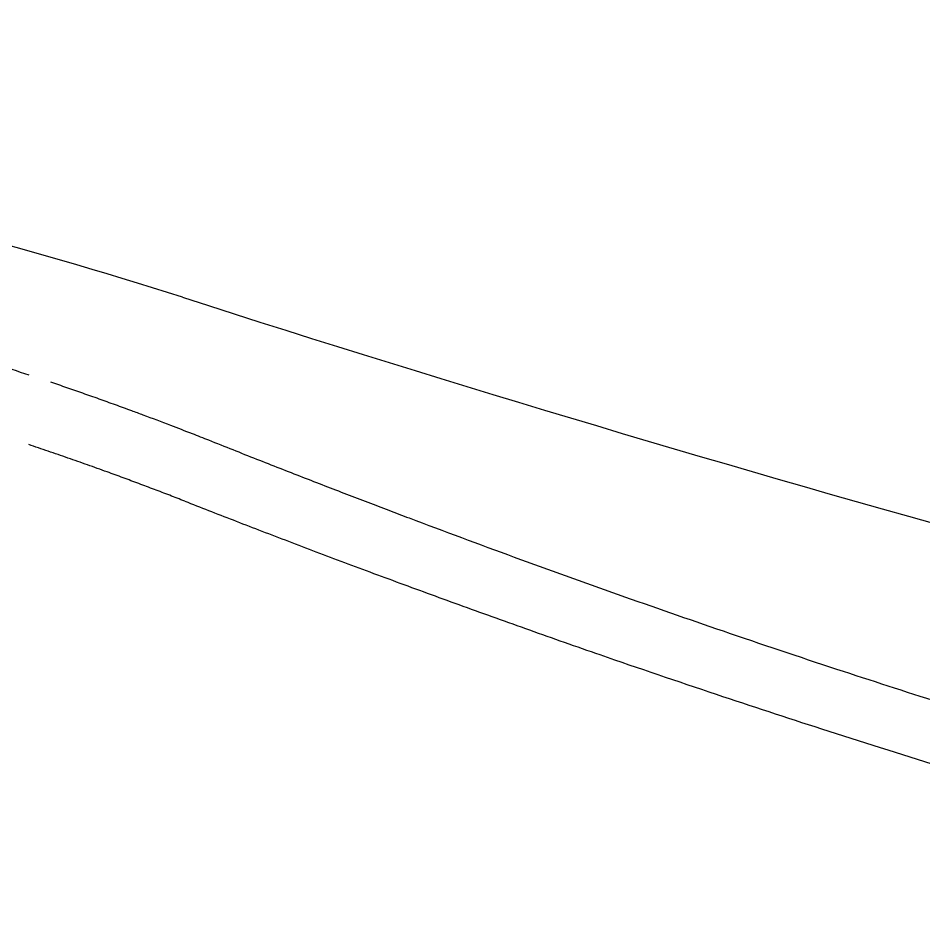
# Model space of a CAD drawing. Extents: x -7692 to 9871, y -72 to 2456.
# Drawn here: x -3426.9 to -3339.6, y 721.1 to 808.5 of the extents above; entities that cross this region are included whole.
import ezdxf

# ---------------------------------------------------------------- set-up
doc = ezdxf.new("R2010")
doc.units = 0
doc.header["$LTSCALE"] = 20
doc.header["$MEASUREMENT"] = 0
doc.linetypes.add('CENTER', pattern=[2, 1.25, -0.25, 0.25, -0.25])
doc.layers.get('0').update_dxf_attribs({"linetype": 'CONTINUOUS'})
doc.layers.add('CENTER', color=2, linetype='CENTER')

msp = doc.modelspace()

# ---------------------------------------------------------------- linework, layer by layer
for centre, radius, start, end in [((-3533.518, 400.774), 400, 72.16883, 79.14419), ((-2798.606, 2685.485), 2000, 252.168834, 261.740134)]:
    msp.add_arc(centre, radius, start, end)
for points, knots in [([(-3477.492, 786.148), (-3476.904, 786.062), (-3475.73, 785.891), (-3473.971, 785.622), (-3472.216, 785.344), (-3470.464, 785.055), (-3468.715, 784.757), (-3466.969, 784.449), (-3465.226, 784.131), (-3463.485, 783.803), (-3461.745, 783.465), (-3460.007, 783.116), (-3458.27, 782.758), (-3456.534, 782.389), (-3454.798, 782.009), (-3453.062, 781.619), (-3451.089, 781.164), (-3448.848, 780.631), (-3446.31, 780.005), (-3443.679, 779.332), (-3440.953, 778.608), (-3438.131, 777.829), (-3435.209, 776.992), (-3432.187, 776.092), (-3429.061, 775.128), (-3426.947, 774.443), (-3425.871, 774.095)], [0, 0, 0, 0, 0.033573, 0.067095, 0.100574, 0.134018, 0.167433, 0.200829, 0.234213, 0.267593, 0.300977, 0.334372, 0.367786, 0.401228, 0.434705, 0.468225, 0.501796, 0.549156, 0.598394, 0.64955, 0.702674, 0.757819, 0.815048, 0.874433, 0.936053, 1, 1, 1, 1]), ([(-3423.775, 773.398), (-3423.263, 773.224), (-3422.231, 772.874), (-3420.678, 772.334), (-3419.112, 771.782), (-3417.539, 771.217), (-3416.118, 770.699), (-3414.337, 770.041), (-3412.387, 769.306), (-3410.278, 768.494), (-3409.055, 768.01), (-3408.524, 767.801)], [0, 0, 0, 0, 0.0999141, 0.2012135, 0.3035452, 0.4065543, 0.5098841, 0.5827924, 0.7571417, 0.8945919, 1, 1, 1, 1]), ([(-3408.524, 767.801), (-3407.747, 767.49), (-3406.208, 766.876), (-3403.922, 765.971), (-3401.682, 765.089), (-3399.487, 764.231), (-3397.339, 763.396), (-3395.236, 762.585), (-3393.18, 761.796), (-3391.169, 761.029), (-3386.473, 759.25), (-3379.113, 756.513), (-3369.021, 752.881), (-3358.657, 749.275), (-3348.329, 745.809), (-3337.37, 742.262), (-3326.081, 738.744), (-3314.632, 735.325), (-3303.403, 732.107), (-3292.524, 729.12), (-3281.511, 726.234), (-3270.515, 723.486), (-3262.076, 721.48), (-3256.093, 720.106), (-3252.682, 719.334), (-3249.1, 718.537), (-3245.346, 717.717), (-3241.421, 716.875), (-3238.749, 716.315), (-3237.384, 716.029)], [0, 0, 0, 0, 0.0138734, 0.0274604, 0.0407621, 0.0537798, 0.0665145, 0.0789673, 0.0911392, 0.1030313, 0.1146445, 0.1743901, 0.2332494, 0.2926039, 0.3566416, 0.4143727, 0.4843971, 0.5538583, 0.6141013, 0.6800954, 0.7433561, 0.8059629, 0.8717218, 0.8905761, 0.9104379, 0.9313089, 0.9531911, 0.9760871, 1, 1, 1, 1]), ([(-3410.825, 761.902), (-3411.308, 762.09), (-3412.281, 762.47), (-3413.754, 763.033), (-3415.252, 763.597), (-3416.774, 764.161), (-3418.425, 764.764), (-3420.198, 765.4), (-3422.093, 766.066), (-3423.983, 766.719), (-3425.247, 767.143), (-3425.871, 767.352)], [0, 0, 0, 0, 0.097149, 0.195717, 0.295708, 0.397124, 0.499967, 0.625191, 0.750064, 0.876567, 1, 1, 1, 1]), ([(-3410.825, 761.902), (-3410.063, 761.603), (-3408.509, 760.996), (-3406.134, 760.074), (-3403.671, 759.124), (-3401.121, 758.147), (-3398.483, 757.145), (-3395.757, 756.117), (-3392.942, 755.065), (-3390.04, 753.989), (-3387.048, 752.891), (-3383.968, 751.77), (-3380.799, 750.629), (-3377.54, 749.467), (-3374.193, 748.286), (-3368.207, 746.199), (-3359.951, 743.389), (-3349.042, 739.809), (-3338.257, 736.396), (-3327.254, 733.041), (-3316.121, 729.769), (-3305.188, 726.683), (-3293.767, 723.592), (-3284.267, 721.137), (-3276.262, 719.148), (-3270.52, 717.757), (-3265.042, 716.463), (-3259.827, 715.261), (-3254.876, 714.146), (-3250.188, 713.114), (-3245.764, 712.16), (-3241.602, 711.28), (-3238.917, 710.726), (-3237.617, 710.458)], [0, 0, 0, 0, 0.013424, 0.027348, 0.041772, 0.056697, 0.072123, 0.088049, 0.104475, 0.121401, 0.138828, 0.156755, 0.175183, 0.19411, 0.213538, 0.233466, 0.298234, 0.356863, 0.422389, 0.484648, 0.546773, 0.614348, 0.673042, 0.743504, 0.777991, 0.810981, 0.842475, 0.872471, 0.900971, 0.927974, 0.953479, 0.977488, 1, 1, 1, 1])]:
    msp.add_open_spline(points, degree=3, knots=knots)
at = {"layer": 'CENTER', "color": 1, "linetype": 'CENTER', "ltscale": 2}
msp.add_arc((-3516.026, 761.202), 452.262, 351.78352, 90.93567, dxfattribs=at)

doc.saveas('drawing.dxf')
